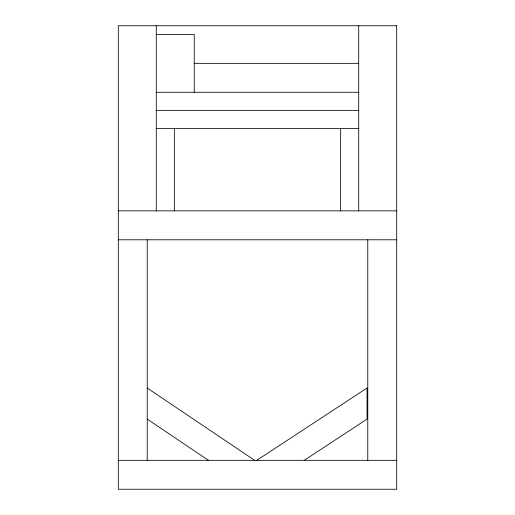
<?xml version="1.0" encoding="UTF-8"?>
<svg xmlns="http://www.w3.org/2000/svg" width="515" height="515" viewBox="0 0 515 515"><rect width="100%" height="100%" fill="white"/><g stroke="black" fill="none" stroke-linecap="round" stroke-linejoin="round"><path stroke-width="0.77" d="M256.779 460.326L367.047 388.02L367.047 419.107L304.191 460.326M156.27 34.428L194.232 34.428L194.232 92.275M194.232 63.351L358.73 63.351M156.27 92.275L358.73 92.275M156.27 110.352L358.73 110.352M156.27 128.428L358.73 128.428M118.308 210.86L396.692 210.86M118.308 239.784L396.692 239.784M118.308 460.326L396.692 460.326M147.232 388.02L254.61 460.326M147.232 419.113L208.433 460.326M367.768 239.784L367.768 460.326M358.73 25.75L358.73 210.86M340.653 128.428L340.653 210.86M174.347 128.428L174.347 210.86M156.27 25.75L156.27 210.86M147.232 239.784L147.232 460.326M396.692 25.75L118.308 25.75L118.308 489.25L396.692 489.25L396.692 25.75"/></g></svg>
